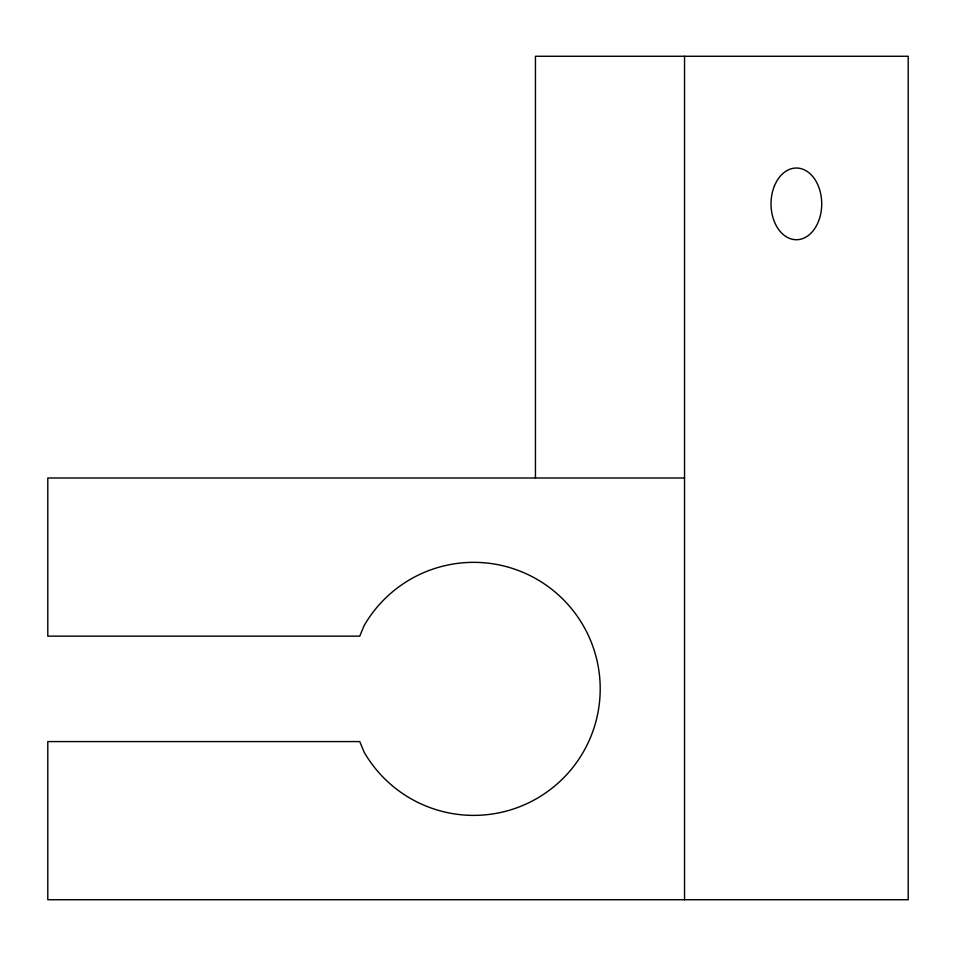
<?xml version="1.0" encoding="UTF-8"?>
<svg xmlns="http://www.w3.org/2000/svg" width="956" height="956" viewBox="0 0 956 956"><rect width="100%" height="100%" fill="white"/><g stroke="black" fill="none" stroke-linecap="round" stroke-linejoin="round"><path stroke-width="1.43" d="M684.544 478L47.8 478L47.8 636.146L359.755 636.146L364.117 625.606A126.515 126.515 0 0 1 555.006 591.943A126.515 126.515 0 0 1 555.006 785.784A126.515 126.515 0 0 1 364.117 752.121L359.755 741.581L47.8 741.581L47.8 899.727L908.2 899.727L908.2 56.273L535.444 56.273L535.444 478M684.544 56.273L684.544 899.727M774.42 185.954A35.85 25.346 90 0 0 796.372 239.729A35.85 25.346 90 0 0 818.324 185.954A35.85 25.346 90 0 0 774.42 185.954"/></g></svg>
